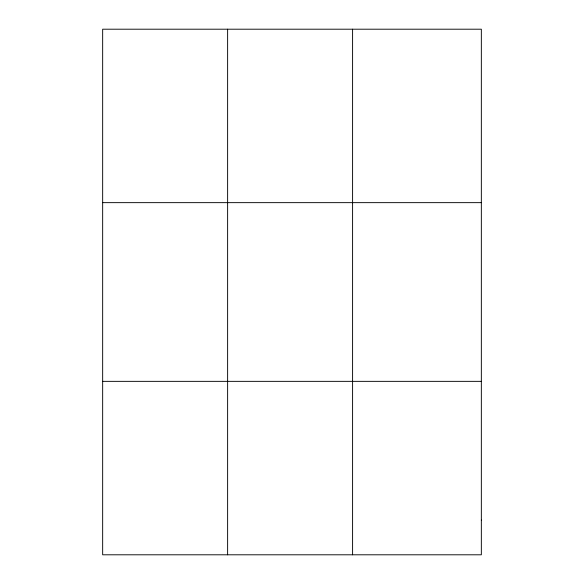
<?xml version="1.0" encoding="UTF-8"?>
<svg xmlns="http://www.w3.org/2000/svg" width="584" height="584" viewBox="0 0 584 584"><rect width="100%" height="100%" fill="white"/><g stroke="black" fill="none" stroke-linecap="round" stroke-linejoin="round"><path stroke-width="0.88" d="M227.621 29.2L227.621 554.8M352.59 29.2L352.59 554.8M102.66 202.648L481.34 202.648M102.66 381.352L481.34 381.352M481.34 520.11L481.34 554.8L102.66 554.8L102.66 29.2L481.34 29.2L481.34 520.11"/></g></svg>
